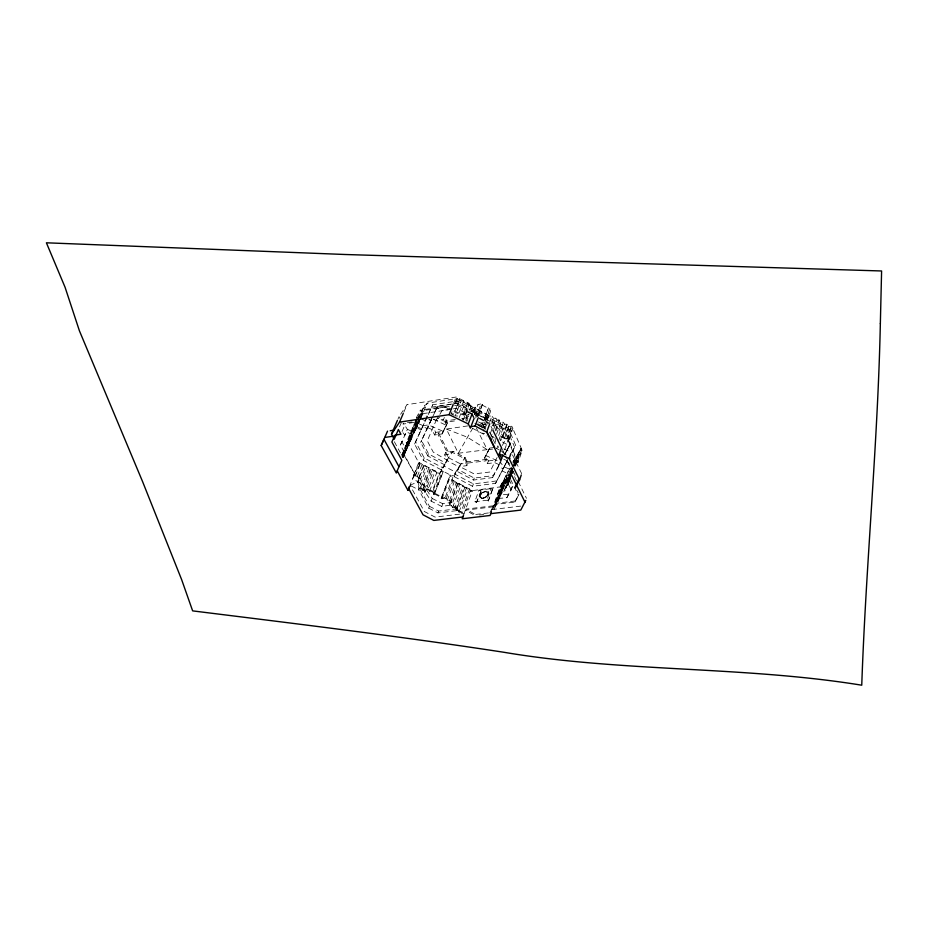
<?xml version="1.0" encoding="UTF-8"?>
<svg xmlns="http://www.w3.org/2000/svg" width="928" height="928" viewBox="0 0 928 928"><rect width="100%" height="100%" fill="white"/><g stroke="black" fill="none" stroke-linecap="round" stroke-linejoin="round"><path stroke-width="0.7" stroke-dasharray="4.64 3.48" d="M487.652 495.413C485.008 496.561 488.43 496.26 487.606 494.752L488.383 494.09L486.365 496.898L482.92 498.382L480.321 497.756L479.474 496.654L480.147 495.738L479.602 496.886L480.298 496.851M480.321 497.756L479.88 495.297L481.667 492.652L485.24 491.237L486.353 492.304C489.624 491.063 487.142 492.814 486.771 491.19L485.854 491.886L486.771 491.19M407.462 441.403L408.285 443.213L402.624 456.75L401.789 454.964L407.462 441.403L409.863 440.777L409.155 438.747M404.283 451.182L406.348 450.057L401.836 441.682L406.464 442.436L408.668 445.034M520.736 506.108L492.142 509.542L494.879 504.519L514.831 502.094L518.949 494.473L517.035 490.599M514.831 502.094L518.949 494.473M500.992 485.054L501.781 486.678L494.172 509.298L493.267 507.477L500.992 485.054L502.906 484.613L502.118 482.978L503.95 482.688L503.463 480.484L505.47 479.88L504.774 478.082L506.816 477.421L506.027 475.762L508.057 475.124L507.361 473.303L502.199 471.041L508.416 457.898L513.602 460.16L515.655 462.701L514.576 463.072L512.662 466.645M506.595 477.804L499.299 499.136L497.918 498.533L506.874 497.698L511.224 489.903L512.395 486.434L508.3 478.187L495.262 503.417L494.879 504.519L496.26 505.122L504.206 482.224M522.174 450.393L519.425 451.054L520.028 453.096L517.859 453.92L513.787 465.891L515.968 465.067L515.353 463.026L518.126 462.376L522.174 450.393L511.838 426.265L508.73 426.416L507.326 424.351L504.542 424.177L503.394 422.24L500.865 422.205L498.962 419.874L497.037 420.164L492.768 431.938M506.874 497.698L512.395 486.434M512.72 468.141L505.134 490.425L504.426 490.123L506.99 485.356L513.23 467.004M513.683 465.694L514.576 463.072M511.757 474.324L511.038 472.491L513.114 471.842L512.407 469.974L507.662 480.078L509.054 480.681L512.743 469.858M514.483 464.742L515.782 460.903L515.086 459.047L516.919 458.803L516.502 456.437L518.566 455.787L517.859 453.92M506.99 485.356L507.697 485.669L511.258 475.171M511.711 473.86L512.604 471.238M515.353 463.026L519.425 451.054M507.697 485.669L511.2 475.809M512.836 470.844L511.467 474.858L510.075 474.243M514.657 465.496L517.209 458.27M514.878 465.868L520.724 448.642L521.443 448.584L514.39 469.498M514.936 466.494L518.566 455.787M521.455 450.463L517.406 462.434L516.003 461.819M508.045 494.241L499.102 495.088L500.691 495.297L506.816 477.421M500.691 495.297L499.89 493.638L501.944 493.012L508.057 475.124M505.505 483.337L511.224 467.109M512.848 462.364L513.602 460.16M508.092 484.984L505.992 482.444L508.242 481.481L507.697 479.3L511.63 467.793M511.224 489.903L507.129 481.644L508.3 478.187L509.704 478.802L507.697 479.3M504.426 490.123L512.024 467.84M513.729 463.002L515.086 459.047M501.944 493.012L501.236 491.179L504.739 491.098L512.326 468.814M513.764 464.464L516.502 456.437M487.919 492.292L488.592 492.675L488.116 493.882L488.72 492.919L488.128 491.666M488.256 491.91L487.722 493.441L488.499 494.322M493.267 507.477L495.204 507.036L494.404 505.4L502.118 482.978M515.202 500.981L495.262 503.417L496.886 503.544L496.132 501.804L503.463 480.484M512.152 452.516L515.597 445.231L508.451 428.214L457.516 400.966L432.668 404.805L414.572 444.036L423.272 460.334L442.018 470.218L446.704 460.392L453.003 451.333L465.009 457.458L467.84 463.002L466.865 465.636L459.685 466.598L457.817 469.417L474.243 478.094L493.29 475.612L500.923 461.274M496.132 501.804L498.174 501.201L497.443 499.403L504.774 478.082M495.204 507.036L506.027 475.762M501.236 491.179L508.869 468.907L511.177 468.849M498.174 501.201L505.47 479.88M503.788 459.256L507.256 460.775L506.421 463.176L509.02 464.313M501.781 486.678L472.398 490.599L451.89 479.799L454.152 476.609L472.538 486.295L495.575 483.36L507.732 459.882M492.142 509.542L499.867 487.13L510.4 467.689M508.463 447.296L507.233 449.604M509.6 445.162L508.463 447.725M505.076 454.163L511.003 442.354L505.087 428.307L458.188 403.239L437.482 406.418L433.55 414.828M492.965 488.418L492.362 489.358L490.947 488.673L486.887 500.262L488.325 500.946L492.965 488.418L478.952 490.193L474.823 501.746L476.551 502.384L481.574 489.868L476.551 502.384L476.134 501.584M495.575 483.36L507.256 460.775M506.804 450.857L507.987 448.421L507.79 449.001M506.607 444.268L500.192 440.777L501.642 436.728L504.519 438.341L506.966 438.329L511.154 426.393M518.126 462.376L507.662 438.19L511.838 426.265M499.125 464.65L494.728 462.643L487.432 463.617L484.625 458.038L490.32 446.89L485.588 455.393L500.053 461.993L498.429 466.633L503.034 468.64M504.519 438.341L508.73 426.416L512.929 428.202L508.753 440.139L504.519 438.341L502.582 435.986L500.296 436.079M508.451 428.214L507.616 430.615L514.773 447.632M496.41 480.959L473.408 483.917L455.045 474.243L457.075 471.378L473.524 480.066L492.582 477.595L493.29 475.612M481.667 492.652L481.296 494.276L479.88 495.297M510.319 444.338L504.38 430.29L505.087 428.307M506.804 424.073L501.143 440.034L500.192 440.777M503.104 436.264L507.326 424.351M488.441 512.952L475.554 514.483L475.194 515.516L465.322 510.168L493.081 506.816L491.295 510.319M497.06 457.527L489.856 472.027L474.104 473.895L459.685 466.598L460.682 463.965L467.84 463.002M469.475 489.056L470.334 490.657L462.074 513.868L461.1 512.07L469.475 489.056L467.41 489.126L466.552 487.525L464.708 487.699L463.049 485.68L460.764 485.622L459.673 483.894L457.318 483.813L456.437 482.189L454.128 482.131L453.003 480.391L446.078 498.765L447.215 500.505L449.546 500.586L450.996 502.5M498.858 440.139L504.542 424.177M496.874 448.502L497.814 445.846L498.904 448.062M487.432 463.617L488.383 460.972L485.588 455.393L484.625 458.038M498.638 435.534L503.394 422.24M495.912 430.917L499.751 420.291M494.299 447.47L489.891 448.073L485.158 456.576L486.562 459.372L486.028 460.833L465.682 463.339L466.865 465.636M496.573 434.165L500.865 422.205M472.538 486.295L473.408 483.917M490.39 438.492L492.292 433.248M442.018 470.218L439.779 473.419L419.189 462.585L410.014 485.309L424.34 511.502L435.081 517.105L464.07 513.625L472.398 490.599L470.334 490.657M490.935 440.266L493.209 435.812L491.863 439.524M495.123 430.499L498.962 419.874M490.332 433.446L495.877 418.215L493.557 418.296L491.91 416.092L488.905 415.802L456.68 398.564L427.182 403.146L426.555 404.504L424.49 405.339L419.317 417.739M473.524 480.066L474.243 478.094M461.1 512.07L459 512.128L458.13 510.516L466.552 487.525M459 512.128L467.41 489.126M491.712 423.377L493.557 418.296M485.263 428.458L485.936 426.625M456.669 509.588L455.996 509.228L464.046 487.351M464.708 487.699L456.263 510.69L458.13 510.516M420.941 478.28L418.54 478.094L417.298 476.366L414.758 476.424L413.772 474.834L419.572 477.56L417.902 481.713L418.795 489.914L428.713 508.138L437.97 512.906L457.249 510.574L457.55 508.01L449.384 503.73L450.393 501.027L444.941 498.174L441.125 498.498L450.3 475.02L443.34 471.354L434.049 494.798L432.68 491.736L426.022 485.367M457.249 510.574L457.55 508.01M489.578 422.437L491.91 416.092L488.743 416.034M482.722 428.04L489.938 408.564L488.569 407.833L484.381 418.702M455.996 509.228L454.975 507.546L463.049 485.68M483.291 430.998L486.098 423.4M486.562 422.136L490.506 411.452L489.938 408.564M454.975 507.546L452.655 507.477L451.553 505.748L459.673 483.894M481.493 426.486L483.894 420.001M481.342 427.298L484.23 419.514M484.718 418.215L488.569 407.833M452.655 507.477L460.764 485.622M481.725 422.727L479.695 426.161L483.476 425.616L482.931 427.077L485.46 426.706M450.451 502.21L457.318 483.813M457.864 484.103L449.72 505.946L451.553 505.748M465.682 463.339L466.227 461.877L464.568 458.641L452.551 452.504L448.897 453.015L448.34 454.465L444.686 454.964L447.516 460.392L445.695 463.014L428.643 454.012L421.509 440.533L431.822 418.516L436.288 420.558L443.572 419.468L444.616 416.858L447.574 422.623L446.449 425.418L433.074 419.015M410.014 485.309L417.902 481.713L419.526 488.082L424.305 490.576L431.149 501.155L441.809 506.456L450.219 505.168L451.217 502.466L450.393 501.027M447.215 500.505L454.128 482.131M464.568 458.641L465.009 457.458L453.525 475.461L444.941 498.174M449.546 500.586L456.437 482.189M475.728 418.076L481.098 403.831L482.386 404.527L478.001 416.185M454.152 476.609L455.787 472.271L443.688 465.891L441.461 469.104L432.68 491.736L425.36 487.896L424.305 490.576M457.075 471.378L458.803 466.784L446.704 460.392L442.934 467.851L424.224 457.98L415.547 441.682M477.665 416.66L482.386 404.527M470.74 412.078L472.63 407.102L471.459 405.2L469.011 405.165L467.619 403.146L464.951 402.996L463.652 401.024L461.077 400.919L459.743 398.924L457.121 398.808L454.662 405.049M473.199 412.125L475.09 407.137L472.63 407.102M441.902 498.904L450.521 476.215L453.525 475.461M477.862 416.115L474.208 414.166L474.962 412.206M474.37 414.016L477.908 404.712L481.098 403.831M437.97 512.906L438.666 511.061L457.922 508.718M475.507 416.231L477.897 409.921L474.208 414.166M441.809 506.456L442.83 503.765L451.217 502.466M473.338 411.336L474.336 408.703L477.908 404.712M441.125 498.498L450.3 475.02M465.705 420.245L469.058 411.464M469.545 410.211L471.459 405.2M452.551 452.504L453.003 451.333L445.707 452.342L444.686 454.964M462.248 418.435L466.401 417.82L465.844 419.27L463.072 419.676M467.619 403.146L461.796 418.157L463.211 420.187L469.011 405.165M433.33 494.415L442.076 471.772L441.461 469.104M466.401 417.82L467.422 419.85L466.865 421.3L463.942 415.489L464.963 412.867L467.874 418.679M431.149 501.155L432.193 498.464L425.36 487.896M400.618 414.282L407.032 404.666L456.124 397.022L468.918 403.216L465.868 411.092L468.675 416.695M428.713 508.138L429.42 506.294L419.526 488.082L422.495 484.114L428.98 467.735L426.822 467.677L425.813 466.065L423.435 465.891L422.194 464.162L419.676 464.232L414.758 476.424M434.049 494.798L443.34 471.354M445.707 452.342L448.526 457.771L447.516 460.392L433.272 452.145L427.274 440.858L436.705 419.212M459.105 418.006L464.951 402.996M435.278 471.053L436.694 472.874L439.28 473.152L432.17 491.469L429.56 491.179L428.11 489.346L435.278 471.053L433.295 471.076L432.286 469.475L429.954 469.324L428.98 467.735M463.652 401.024L457.794 416.022L455.196 415.918L461.077 400.919M429.56 491.179L436.694 472.874M414.259 474.765L412.589 478.918L424.746 485.298L423.238 489.114L424.989 492.234L433.295 471.076M414.572 444.036L431.706 407.16L456.576 403.332L457.516 400.966M430.627 469.684L422.286 490.819L425.94 490.529L424.989 492.234M459.743 398.924L453.838 413.911L451.194 413.784L452.678 410.037M454.662 405.617L457.423 405.188L458.188 403.239M423.957 490.622L432.286 469.475M453.618 403.32L456.124 397.022M427.564 427.588L431.775 429.432L434.675 435L442.041 433.933L447.574 422.623L437.343 417.948L436.288 420.558M454.581 403.854L456.68 398.564M411.266 485.97L418.795 489.914L419.526 488.082L424.746 485.298L424.166 486.063L423.481 485.715L429.954 469.324M423.481 485.715L422.495 484.114L420.314 484.045L419.282 482.432L425.813 466.065M420.314 484.045L426.822 467.677M455.323 419.468L445.637 420.906L445.057 422.356L457.527 420.5M419.526 488.082L423.238 489.114L422.356 490.645L425.059 492.049M418.54 478.094L423.435 465.891M444.93 464.974L427.866 455.973L428.643 454.012M419.282 482.432L417.333 482.49L423.876 466.123M445.637 420.906L447.11 423.783L442.61 432.483L438.55 433.074L437.97 434.524L448.34 454.465M423.272 460.334L424.224 457.98M417.298 476.366L422.194 464.162M445.579 406.313L420.407 410.176L420.036 411.034L445.231 407.183L445.579 406.313L451.866 409.492M434.675 435L435.731 432.39L432.831 426.822M413.772 474.834L418.702 462.643L408.285 443.213L420.129 418.458M420.117 464.151L415.199 476.342L415.779 475.565M427.866 455.973L420.709 442.47L421.509 440.533M428.04 426.578L427.24 428.527L422.6 426.497M431.856 418.435L431.021 420.465L427.518 418.922L431.068 420.372L420.709 442.47M432.193 417.971L437.482 406.418M435.731 432.39L443.074 431.311L428.632 424.989L422.924 425.558L421.161 429.85L415.941 427.564M431.706 407.16L432.668 404.805M403.1 457.179L405.582 451.808L404.19 451.205L404.759 453.583L402.787 454.244L403.599 456.1L401.72 456.576L403.1 457.179L411.174 437.912L410.385 436.056L412.334 435.394L411.533 433.562L413.552 432.761L412.751 430.894L414.654 430.372L414.016 428.156L416.127 427.147M415.744 427.332L403.808 456.054L402.416 455.451L411.777 433.016M406.197 450.66L417.728 423.272L415.558 420.697M419.108 420.918L412.867 435.928L409.155 436.554L409.979 436.926L416.394 421.567M420.581 417.391L421.915 414.166L427.147 416.475M424.49 405.339L425.221 407.404L423.168 408.204L423.91 410.234L421.834 411.104L422.553 413.192L415.141 430.743L414.34 428.794L417.449 421.347M414.34 428.794L416.37 428.075L415.64 425.987L417.728 425.117L420.303 418.922M420.825 417.681L423.91 410.234M420.372 419.386L427.182 403.146M415.79 420.198L406.464 442.436L407.52 442.296L409.979 436.926M409.155 436.554L418.482 414.317L421.915 414.166M416.602 420.546L401.789 454.964M402.195 455.416L409.318 438.387L411.174 437.912M416.927 420.291L419.062 415.176L418.482 414.317M414.016 428.156L403.39 453.316L404.202 455.196L402.416 455.451M417.287 421.463L413.18 431.311L413.992 433.225L419.027 422.286L418.284 420.222M417.809 420.233L419.34 416.533L421.335 415.825L420.558 413.9L422.553 413.192M417.96 420.106L420.558 413.9M415.64 425.987L423.168 408.204M409.863 440.777L403.123 456.704L405.037 452.551L403.645 451.948L404.214 454.337L402.288 454.917L403.668 455.52M394.354 441.728L403.007 457.655L404.944 453.432L400.409 445.046L401.836 441.682M413.9 422.46L402.984 424.096L403.344 423.238L407.404 429.328L404.898 435.278L402.787 432.471M402.079 431.532L404.596 425.592M402.624 456.75L404.098 454.372L414.665 473.779L403.61 454.43M399.55 426.822L401.72 421.753M403.819 412.148L407.032 404.666M397.938 419.178L399.017 416.684L401.047 420.477M400.409 445.046L406.325 431.903L413.308 434.965L409.132 444.025M418.076 417.322L419.062 415.176M431.671 418.505L426.776 429.536L422.124 427.506M486.365 496.898L486.527 496.039M502.384 445.417L504.739 440.672L499.276 429.038L492.188 425.256M489.868 512.778L493.441 505.783L465.694 509.136L475.554 514.483M442.041 433.933L446.542 425.233L443.572 419.468M504.461 454.639L511.003 442.354M508.3 447.783L508.741 446.948M492.582 477.595L500.83 462.132M511.664 452.562L515.597 445.231M416.301 417.797L420.407 410.176M514.332 463.582L513.81 461.413L520.724 448.642M502.582 435.986L501.642 436.728L508.034 440.208L516.664 460.624L514.379 464.812L515.771 465.427M507.129 481.644L510.006 476.377M512.511 472.178L509.623 477.491L518.59 495.587M467.689 425.917L446.38 429.049L458.316 453.247L472.538 428.562M439.872 414.34L442.018 410.617L451.913 409.062M422.356 490.645L423.238 489.114M504.739 491.098L505.134 490.425M472.364 411.754L474.336 408.703L486.864 415.408L490.506 411.452M472.584 413.296L474.742 410.188M486.017 420.477L484.892 418.203L486.864 415.408L485.147 420.013L487.328 416.916M483.917 420.848L485.878 418.041M488.905 415.802L486.446 419.294L488.058 414.944L475.484 408.216L473.837 412.554L476.261 409.039L475.09 407.137M418.992 478.338L419.572 477.56M417.333 482.49L417.902 481.713M482.92 498.382L486.237 496.666M483.697 497.559L484.822 497.895L485.414 496.816M484.393 491.817L482.606 492.536M480.53 494.67L481.412 493.348M408.471 444.79L406.719 445.614L407.38 447.83L405.466 448.352M419.027 422.286L416.962 423.087L417.728 425.117M415.187 430.627L413.18 431.311L414.584 431.926M513.81 461.413L515.782 460.903M403.645 451.948L405.524 451.484M445.22 497.454L442.169 498.197L441.392 497.779L441.948 497.002L434.884 493.302L434.327 494.079L433.596 493.696L432.958 491.028M481.319 498.22C483.708 497.176 480.646 498.893 480.948 497.431L480.194 497.524M506.966 438.329L507.662 438.19M453.328 408.842L456.158 408.401L469.139 414.712L463.942 415.489M436.694 408.366L453.27 405.826M422.808 413.668L448.247 409.793M466.216 413.122L460.682 413.958L453.131 410.13M437.343 417.948L439.768 417.588M407.438 422.623L412.89 421.811M465.879 413.992L460.346 414.828L452.783 411M494.404 505.4L496.26 505.122M487.687 423.887L480.136 424.989L477.688 423.725M497.443 499.403L499.299 499.136M489.369 449.535L492.675 449.082M419.189 462.585L419.676 464.232M488.383 460.972L495.668 459.986M481.783 492.896L483.662 492.64L485.24 491.237M458.316 453.247L487.235 449.639L475.414 426.103M466.227 461.877L486.562 459.372M474.823 501.746L488.928 500.018M479.486 515.005L483.79 514.495M516.664 460.624L517.383 460.555M470.125 491.225L472.19 491.167L452.794 480.948M426.114 489.369L428.11 489.346M482.34 433.469L484.381 433.712L482.351 433.538L481.76 430.638M478.952 490.193L480.669 490.831L480.263 490.03M446.38 429.049L467.271 437.169L487.235 449.639M502.64 452.296L506.201 455.08M421.44 419.038L425.384 420.767M417.728 423.272L422.924 425.558M506.908 462.283L509.507 463.42M416.405 426.555L421.625 428.84M508.869 468.907L503.718 466.656L500.053 461.993M407.404 429.328L414.387 432.378M508.799 477.978L510.203 478.593L508.347 478.825L509.054 480.681M503.95 448.885L511.282 452.412M478.477 421.904L486.272 425.697M474.846 423.388L483.952 427.82M432.193 498.464L442.83 503.765M445.231 407.183L451.53 410.362M477.734 424.943L484.184 428.202M448.526 457.771L460.682 463.965M429.42 506.294L438.666 511.061M473.616 412.392L484.892 418.203M434.606 494.009L441.682 497.71M456.866 509.855L464.07 513.625M442.076 471.772L442.795 472.143M449.755 475.809L450.521 476.215M451.194 413.784L454.198 415.384M472.445 428.249L487.072 436.056M495.819 448.096L499.229 449.918M500.378 450.521L503.788 452.342L504.878 454.894M482.061 405.002L488.244 408.32M456.576 403.332L507.616 430.615L512.21 428.272L503.788 452.342L501.514 447.714M457.423 405.188L467.538 410.594M492.362 423.864L504.38 430.29M492.269 436.554L494.183 437.622M495.877 418.215L497.037 420.164M449.384 503.73L450.219 505.168M438.55 433.074L448.897 453.015M487.606 494.752L487.768 495.645M487.908 500.134L488.325 500.946L492.362 489.358L491.956 488.546M468.918 403.216L472.804 411.034M484.474 421.985L486.156 425.384M489.404 432.042L492.536 438.387M493.162 439.652L495.668 444.732L495.134 438.155M483.476 425.616L485.379 429.467M490.982 426.312L492.223 428.829M513.091 471.122L516.281 477.595M518.253 481.609L526.478 498.313M516.502 480.855L505.424 456.17M512.511 454.917L521.687 473.709"/><path stroke-width="1.39" d="M490.726 513.66L520.782 510.087L525.793 500.389M519.042 478.454L514.982 488.221L519.61 479.938L521.269 474.962M519.61 479.938L509.147 458.606L510.852 453.641M491.434 511.595L490.1 515.469L462.202 518.775L463.664 514.738M502.918 454.813L500.853 460.729L486.678 432.135L475.136 425.998L470.972 426.602M498.556 456.1L501.514 447.714L492.838 430.082M486.678 432.135L489.74 423.783M475.136 425.998L478.268 417.67M474.127 418.284L470.392 428.144L468.269 423.91L449.117 414.665L399.539 422.136L391.488 434.153L394.249 439.222L398.39 429.525L400.931 434.234L395.061 435.093M468.269 423.91L472.016 414.062L467.097 411.684M449.117 414.665L453.119 404.585M397.219 470.856L407.96 490.39L409.503 486.55M407.96 490.39L409.561 486.411M398.959 466.68L396.326 473.013L381.199 445.544L383.937 439.246L398.959 466.68L401.87 460.369L391.871 441.983L393.994 437.39M399.539 422.136L403.286 413.401M391.488 434.153L397.404 420.43M381.199 445.544L387.533 431.137M390.247 430.743L394.319 430.128M384.795 437.448L395.688 435.847M462.863 516.966L433.828 520.422L423.052 514.82L408.68 488.604M509.147 458.606L499.334 453.896L501.619 458.525M479.544 418.354L483.372 420.396M485.924 421.753L488.464 423.11M472.016 414.062L473.593 417.229M487.142 432.262L494.682 447.493M511.688 475.252L525.12 502.466M880.347 323.617C877.772 444.303 865.905 564.572 861.752 685.2C743.235 665.968 622.34 672.29 503.858 652.268C400.397 636.388 296.484 623.79 192.641 610.879L181.644 579.64L142.622 481.713L79.414 330.809L65.064 287.251L46.4 242.8L345.007 254.492L881.6 270.976L880.347 323.617"/></g></svg>
